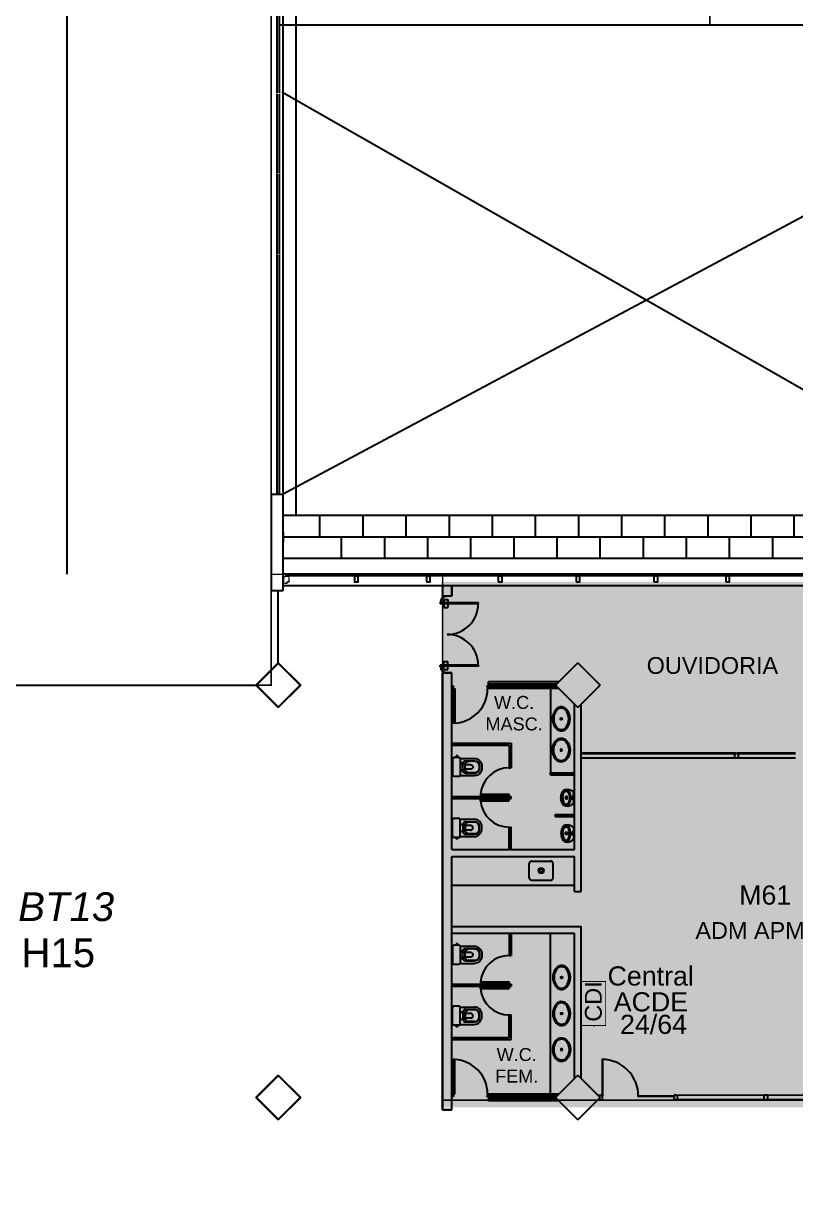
# Model space of a CAD drawing. Header units: metres. Extents: x -331 to 2982, y 362 to 2539.
# Drawn here: x 871.04 to 887.16, y 978.43 to 1002.84 of the extents above; entities that cross this region are included whole.
import ezdxf
from ezdxf.enums import TextEntityAlignment as Align

# ---------------------------------------------------------------- set-up
doc = ezdxf.new("R2010")
doc.units = ezdxf.units.M
doc.layers.get('0').update_dxf_attribs({"color": 251})
doc.layers.add('_salas', color=251, linetype='Continuous', plot=False)
doc.layers.add('Botoeira_antiga', color=74, linetype='Continuous', lineweight=30)
for name, color, linetype in [('CX', 251, 'Continuous'), ('DET. FUMAÇA', 1, 'Continuous'), ('Div', 251, 'Continuous'), ('Est', 251, 'Continuous'), ('Mob', 251, 'Continuous'), ('Pis', 251, 'Continuous')]:
    doc.layers.add(name, color=color, linetype=linetype)
doc.styles.add('ARIAL', font='arial.ttf')
doc.styles.add('DESTAQUE', font='arial.ttf', dxfattribs={"height": 0.4})
doc.styles.get("Standard").update_dxf_attribs({"font": 'arial.ttf', "height": 0.3})
doc.styles.add('X3G_ENTITY_142290AE', font='arial.ttf', dxfattribs={"height": 0.6})

# ---------------------------------------------------------------- blocks, each defined once
blk = doc.blocks.new('XR_BL2_AND_MON-REV15$0$VOG13')
at = {"layer": 'Mob'}
for p, q in [((-23, -8.8), (-21.5, -8.8)), ((-23, -12.2), (-23, -8.8)), ((-23, -12.2), (-21.5, -12.2)), ((-21.5, -12.2), (-21.5, -8.8)), ((-21.5, -9), (-20, -9)), ((-21.5, -12), (-20, -12)), ((-20, -15), (-20, -4)), ((-18, -17.4), (-18, -46.5)), ((-17.5, -1.5), (17.5, -1.5)), ((-17.5, -17.5), (17.5, -17.5)), ((18, -17.4), (18, -47.5)), ((20, -15), (20, -4)), ((-13, -28.6), (-13, -35.9)), ((-13, -35.9), (-13, -47.5)), ((-12.2, -47.6), (-12.2, -35.6)), ((-4.8, -39.2), (-4.8, -28.6)), ((-3.8, -26.7), (3.8, -26.7)), ((-3.8, -27.1), (3.8, -27.1)), ((4.8, -39.2), (4.8, -28.6)), ((12.2, -47.6), (12.2, -35.6)), ((13, -28.6), (13, -35.9)), ((13, -35.9), (13, -47.5)), ((-3.3, -56.6), (3.2, -56.6)), ((-3, -57.5), (3, -57.5)), ((-2, -62.5), (3, -62.5))]:
    blk.add_line(p, q, dxfattribs=at)
for centre in [(-7.5, -19.4), (7.5, -19.4)]:
    blk.add_circle(centre, 0.75, dxfattribs=at)
for centre, radius, start, end in [((-17.5, -4), 2.5, 90, 180), ((-17.5, -15), 2.5, 180, 270), ((-7.8, -28.7), 5.19, 109.3784, 179.5279), ((5.6, -107.1), 84.6, 93.7724, 100.2788), ((-5.6, -107.1), 84.6, 79.7212, 86.2276), ((7.8, -28.7), 5.19, 0.4721, 70.6216), ((17.5, -4), 2.5, 0, 90), ((17.5, -15), 2.5, 270, 0), ((-2, -46.5), 16, 180, 270), ((-3.8, -35.9), 9.2, 90, 180), ((-3, -47.5), 10, 180, 270), ((-3.8, -35.6), 8.5, 90, 180), ((-3.3, -47.6), 9, 180, 270), ((-0.9, -40.3), 12.4, 85.9075, 108.4979), ((0, -39.2), 4.8, 180, 0), ((0.9, -40.3), 12.4, 71.5021, 94.0925), ((3, -47.5), 10, 270, 0), ((3, -47.5), 15, 270, 0), ((3.2, -47.6), 9, 270, 0), ((3.8, -35.9), 9.2, 0, 90), ((3.8, -35.6), 8.5, 0, 90)]:
    blk.add_arc(centre, radius, start, end, dxfattribs=at)
blk = doc.blocks.new('XR_BL2_AND_MON-REV15$0$Cuba01_pl')
at = {"layer": 'Mob'}
for radius in [0.018, 0.013]:
    blk.add_circle((0, 0), radius, dxfattribs=at)
for centre, radius, start, end in [((-0.097, 0.001), 0.152, 174.4524, 224.3819), ((-0.091, -0.004), 0.159, 144.5232, 173.1767), ((-0.091, -0.004), 0.134, 144.8047, 173.0573), ((-0.097, 0.001), 0.127, 174.578, 224.0021), ((-0.071, -0.03), 0.191, 120.725, 141.4841), ((-0.071, -0.03), 0.166, 120.5755, 141.2533), ((-0.002, -0.124), 0.307, 89.5504, 122.7375), ((-0.002, -0.124), 0.282, 89.5504, 122.828), ((0.002, -0.124), 0.307, 57.2625, 90.4496), ((0.002, -0.124), 0.282, 57.172, 90.4496), ((0.071, -0.03), 0.166, 38.7467, 59.4245), ((0.071, -0.03), 0.191, 38.5159, 59.275), ((0.097, 0.001), 0.127, 315.9979, 5.422), ((0.091, -0.004), 0.134, 6.9427, 35.1953), ((0.097, 0.001), 0.152, 315.6181, 5.5476), ((0.091, -0.004), 0.159, 6.8233, 35.4768), ((-0.002, 0.123), 0.306, 228.3244, 270.4838), ((-0.002, 0.123), 0.281, 228.5041, 270.4838), ((0.002, 0.123), 0.281, 269.5162, 311.4959), ((0.002, 0.123), 0.306, 269.5162, 311.6756)]:
    blk.add_arc(centre, radius, start, end, dxfattribs=at)
blk = doc.blocks.new('XR_BL2_AND_MON-REV15$0$MIC01')
at = {"layer": 'Mob'}
for p, q in [((-10, 0), (10, 0)), ((-5.3, 0), (-4.5, -2.2)), ((5.3, 0), (4.5, -2.2)), ((-4.5, -2.2), (0, -2.2)), ((4.5, -2.2), (0, -2.2))]:
    blk.add_line(p, q, dxfattribs=at)
for points in [[(0, -7.1, 0.058109), (-7, -8, 0.07175), (-12.3, -10.1, 0.106494), (-16.3, -13.6, 0.158235), (-17.4, -17.1, 0.158235)], [(-17.4, -17.1, 0.158235), (-16.3, -20.6, 0.106494), (-12.3, -24.1, 0.07175), (-7, -26.2, 0.058109), (0, -27, 0.058109), (7, -26.2, 0.07175), (12.3, -24.1, 0.106494), (16.3, -20.6, 0.158235), (17.4, -17.1, 0.158235)], [(0, -23.1, -0.04416), (-5.4, -22.6, -0.058504), (-9.4, -21.4, -0.100522), (-12.6, -19.1, -0.041446), (-13.7, -17.2, -0.101301), (-14.1, -15.3, -0.003595), (-14.1, -15.1)], [(17.4, -17.1, 0.158235), (16.3, -13.6, 0.106494), (12.3, -10.1, 0.07175), (7, -8, 0.058109), (0, -7.1, 0.058109)], [(0, -23.1, 0.04416), (5.4, -22.6, 0.058504), (9.4, -21.4, 0.100522), (12.6, -19.1, 0.041446), (13.7, -17.2, 0.101301), (14.1, -15.3, 0.003595), (14.1, -15.1)]]:
    blk.add_lwpolyline(points, format="xyb", dxfattribs=at)
blk.add_lwpolyline([(0, -9, 0.056411), (-5.8, -9.7, 0.070161), (-10.3, -11.4, 0.106104), (-13.6, -14.3, 0.161988), (-14.5, -17.1, 0.161988), (-13.6, -19.9, 0.106104), (-10.3, -22.8, 0.070161), (-5.8, -24.5, 0.056411), (0, -25.1, 0.056411), (5.8, -24.5, 0.070161), (10.3, -22.8, 0.106104), (13.6, -19.9, 0.161988), (14.5, -17.1, 0.161988), (13.6, -14.3, 0.106104), (10.3, -11.4, 0.070161), (5.8, -9.7, 0.056411)], format="xyb", close=True, dxfattribs=at)
for centre, radius in [((-2, -14.6), 0.51), ((-2, -16.7), 0.51), ((0, -4.7), 1.76), ((0, -4.7), 0.844), ((0, -13.6), 0.51), ((0, -15.7), 0.51), ((0, -17.8), 0.51), ((2, -14.6), 0.51), ((2, -16.7), 0.51)]:
    blk.add_circle(centre, radius, dxfattribs=at)
for centre, start, end in [((-2.6, -13.5), 118.7979, 195.9069), ((2.6, -13.5), 344.0931, 61.2021)]:
    blk.add_arc(centre, 15.4, start, end, dxfattribs=at)
blk = doc.blocks.new('XR_BL2_AND_MON-REV15$0$A$C51097014')
at = {"layer": 'Mob'}
for p, q in [((0.05, 0.5), (0.35, 0.5)), ((0, 0.45), (0, 0.05)), ((0.4, 0.45), (0.4, 0.05)), ((0.05, 0), (0.35, 0))]:
    blk.add_line(p, q, dxfattribs=at)
for radius in [0.055, 0.035]:
    blk.add_circle((0.2, 0.25), radius, dxfattribs=at)
for centre, start, end in [((0.05, 0.45), 90, 180), ((0.35, 0.45), 0, 90), ((0.05, 0.05), 180, 270), ((0.35, 0.05), 270, 0)]:
    blk.add_arc(centre, 0.05, start, end, dxfattribs=at)
blk = doc.blocks.new('XR_BL2_AND_MON-REV15$0$A$C331768BC')
at = {"layer": 'CX'}
for p, q in [((0, 71), (102, 71)), ((0, 0), (0, 71)), ((102, 71), (102, 0)), ((102, 0), (0, 0))]:
    blk.add_line(p, q, dxfattribs=at)
blk = doc.blocks.new('XR_BL2_AND_MON-REV15$0$P_M')
at = {"layer": 'Est'}
blk.add_lwpolyline([(0.46, -0.431), (0.453, -0.424), (0.46, -0.417), (0.007, 0.035), (0, 0.028), (-0.007, 0.035), (-0.46, -0.417), (-0.453, -0.424), (-0.46, -0.431), (-0.007, -0.884), (0, -0.877), (0.007, -0.884)], close=True, dxfattribs=at)
blk = doc.blocks.new('cx100')
at = {"layer": 'CX'}
blk.add_lwpolyline([(2419.862, 1925.253), (2419.942, 1925.253), (2419.942, 1925.373), (2419.862, 1925.373)], close=True, dxfattribs=at)

msp = doc.modelspace()

# ---------------------------------------------------------------- hatches: boundary and pattern name
at = {"layer": '_salas', "transparency": 33554559}
h = msp.add_hatch(color=256, dxfattribs=at)
h.dxf.hatch_style = 1
h.paths.add_polyline_path([(895.216, 991.197), (879.76, 991.197), (879.76, 980.224), (895.216, 980.224)])

# ---------------------------------------------------------------- linework, layer by layer
at = {"lineweight": 0}
msp.add_lwpolyline([(924.793, 803.353), (923.977, 997.797, 0.414222), (918.991, 1002.798, 0.000679), (885.373, 1002.81), (885.373, 1011.002), (885.373, 1011.602), (886.346, 1011.602, 0.742789), (887.202, 1015.306), (883.812, 1016.616), (861.104, 1023.517), (822.286, 1041.497), (810.536, 1047.218), (766.937, 1070.37), (744.433, 1083.333), (742.89, 1084.221), (740.77, 1085.453, 0.577621), (738.214, 1083.99), (738.288, 1030.283), (738.258, 981.963), (738.478, 955.361), (738.53, 946.811), (739.233, 850.325)], format="xyb", dxfattribs=at)
msp.add_lwpolyline([(840.143, 1006.308), (840.143, 996.782), (870.048, 996.782), (870.048, 989.032), (876.213, 989.032), (876.213, 991.347), (879.793, 991.347)], dxfattribs=at)
for points in [[(870.088, 1004.699), (876.213, 1004.699), (876.213, 989.032), (870.088, 989.032)], [(895.248, 991.347), (879.793, 991.347), (879.793, 980.374), (895.248, 980.374)], [(876.816, 989.032), (876.363, 989.485), (875.91, 989.032), (876.363, 988.58)], [(876.816, 980.432), (876.363, 980.885), (875.91, 980.432), (876.363, 979.98)]]:
    msp.add_lwpolyline(points, close=True, dxfattribs=at)
at = {"layer": 'DET. FUMAÇA', "color": 144, "linetype": 'Continuous', "lineweight": 0}
msp.add_line((882.957, 981.913), (882.957, 981.933), dxfattribs=at)
at = {"layer": 'Div', "lineweight": 0}
for p, q in [((879.983, 987.821), (881.223, 987.821)), ((879.983, 987.781), (881.183, 987.781)), ((881.183, 987.781), (881.183, 987.311)), ((881.223, 987.821), (881.223, 987.311)), ((882.043, 987.205), (882.543, 987.205)), ((882.043, 987.165), (882.043, 987.205)), ((882.043, 987.165), (882.543, 987.165)), ((879.983, 986.711), (881.223, 986.711)), ((879.983, 986.671), (881.223, 986.671)), ((881.223, 986.671), (881.223, 986.711)), ((882.143, 986.297), (882.143, 986.327)), ((882.143, 986.327), (882.543, 986.327)), ((882.543, 986.327), (882.143, 986.327)), ((882.543, 986.297), (882.143, 986.297)), ((882.143, 986.297), (882.543, 986.297)), ((881.183, 985.602), (881.183, 986.071)), ((881.183, 986.071), (881.223, 986.071)), ((881.223, 985.602), (881.223, 986.071))]:
    msp.add_line(p, q, dxfattribs=at)
at = {"layer": 'Div', "color": 152, "linetype": 'Continuous', "lineweight": 0, "const_width": 0.0168}
msp.add_lwpolyline([(882.683, 981.933), (882.683, 982.851), (883.195, 982.851), (883.195, 981.933)], close=True, dxfattribs=at)
at = {"layer": 'Pis'}
for p, q in [((871.957, 991.347), (871.957, 1012.608)), ((876.729, 1009.915), (876.729, 992.582)), ((876.338, 1001.391), (876.338, 1004.699)), ((876.388, 1001.391), (876.388, 1004.699)), ((876.463, 993.052), (876.463, 1004.699)), ((876.338, 999.713), (876.338, 1001.375)), ((876.388, 999.713), (876.388, 1001.375)), ((876.438, 1001.411), (891.774, 992.661)), ((876.438, 993.011), (891.796, 1001.21)), ((876.338, 998.035), (876.338, 999.697)), ((876.388, 998.035), (876.388, 999.697)), ((876.338, 993.028), (876.338, 998.019)), ((876.388, 993.028), (876.388, 998.019)), ((876.213, 993.012), (876.213, 991.007)), ((876.463, 993.012), (876.213, 993.012)), ((876.388, 993.028), (876.338, 993.028)), ((876.463, 993.012), (876.414, 993.012)), ((876.463, 991.007), (876.463, 993.012)), ((876.463, 992.582), (896.108, 992.582)), ((876.463, 991.682), (876.463, 992.582)), ((877.233, 992.132), (877.233, 992.582)), ((878.133, 992.132), (878.133, 992.582)), ((879.033, 992.132), (879.033, 992.582)), ((879.933, 992.132), (879.933, 992.582)), ((880.833, 992.132), (880.833, 992.582)), ((881.733, 992.132), (881.733, 992.582)), ((882.633, 992.132), (882.633, 992.582)), ((883.533, 992.132), (883.533, 992.582)), ((884.433, 992.132), (884.433, 992.582)), ((885.333, 992.132), (885.333, 992.582)), ((886.233, 992.132), (886.233, 992.582)), ((887.133, 992.132), (887.133, 992.582)), ((876.463, 992.217), (876.463, 992.027)), ((876.463, 992.132), (896.013, 992.132)), ((876.463, 992.132), (896.108, 992.132)), ((876.858, 992.132), (895.958, 992.132)), ((877.203, 992.132), (895.958, 992.132)), ((877.258, 992.132), (896.013, 992.132)), ((877.683, 991.682), (877.683, 992.132)), ((878.583, 991.682), (878.583, 992.132)), ((879.483, 991.682), (879.483, 992.132)), ((880.383, 991.682), (880.383, 992.132)), ((881.283, 991.682), (881.283, 992.132)), ((882.183, 991.682), (882.183, 992.132)), ((883.083, 991.682), (883.083, 992.132)), ((883.983, 991.682), (883.983, 992.132)), ((884.883, 991.682), (884.883, 992.132)), ((885.783, 991.682), (885.783, 992.132)), ((886.683, 991.682), (886.683, 992.132)), ((876.463, 991.682), (895.658, 991.682)), ((876.988, 991.682), (895.638, 991.682)), ((877.333, 991.682), (895.638, 991.682)), ((877.388, 991.682), (895.638, 991.682)), ((895.248, 991.347), (876.463, 991.347)), ((876.503, 991.322), (895.201, 991.322)), ((895.201, 991.312), (876.503, 991.312)), ((895.008, 991.107), (876.463, 991.107)), ((879.793, 991.107), (879.793, 990.891)), ((879.793, 991.107), (879.793, 990.891)), ((879.983, 991.107), (879.793, 991.107)), ((879.983, 991.107), (879.983, 990.891)), ((879.983, 990.891), (879.983, 991.107)), ((876.213, 991.007), (876.463, 991.007)), ((876.363, 989.485), (876.363, 991.007)), ((879.983, 990.891), (879.793, 990.891)), ((879.821, 990.822), (879.903, 990.822)), ((879.821, 990.822), (879.821, 990.656)), ((879.903, 990.822), (879.903, 990.656)), ((880.538, 990.751), (879.738, 990.751)), ((879.738, 990.751), (879.738, 990.731)), ((880.538, 990.731), (879.738, 990.731)), ((879.821, 990.656), (879.903, 990.656)), ((880.538, 990.731), (880.538, 990.751)), ((879.738, 989.431), (879.738, 989.451)), ((880.538, 989.451), (879.738, 989.451)), ((880.538, 989.431), (879.738, 989.431)), ((879.821, 989.525), (879.903, 989.525)), ((879.821, 989.359), (879.821, 989.525)), ((879.821, 989.359), (879.903, 989.359)), ((879.903, 989.359), (879.903, 989.525)), ((880.538, 989.451), (880.538, 989.431)), ((879.793, 989.291), (879.983, 989.291)), ((879.793, 980.174), (879.793, 989.291)), ((879.793, 989.291), (879.793, 980.174)), ((879.983, 989.291), (879.793, 989.291)), ((879.983, 985.602), (879.983, 989.291)), ((879.983, 985.602), (879.983, 989.291)), ((882.216, 989.102), (880.753, 989.102)), ((880.753, 988.962), (880.753, 989.102)), ((870.566, 989.032), (875.91, 989.032)), ((880.011, 988.962), (880.011, 988.243)), ((880.011, 988.962), (880.046, 988.962)), ((880.046, 988.962), (880.046, 988.243)), ((882.171, 989.057), (880.753, 989.057)), ((882.16, 989.032), (880.753, 989.032)), ((882.171, 989.007), (880.753, 989.007)), ((882.216, 988.962), (880.753, 988.962)), ((882.043, 988.962), (882.043, 987.205)), ((882.543, 985.602), (882.543, 988.636)), ((882.683, 984.726), (882.683, 988.636)), ((880.046, 988.243), (880.011, 988.243)), ((879.983, 987.821), (881.223, 987.821)), ((879.983, 987.781), (881.183, 987.781)), ((881.183, 987.781), (881.183, 987.311)), ((881.223, 987.821), (881.223, 987.311)), ((885.912, 987.513), (882.681, 987.513)), ((882.682, 987.606), (885.912, 987.606)), ((882.682, 987.519), (885.912, 987.519)), ((885.912, 987.612), (882.684, 987.612)), ((887.16, 987.612), (885.942, 987.612)), ((885.942, 987.606), (887.16, 987.606)), ((885.942, 987.519), (887.16, 987.519)), ((887.16, 987.513), (885.942, 987.513)), ((881.183, 987.311), (881.223, 987.311)), ((882.043, 987.205), (882.543, 987.205)), ((882.043, 987.165), (882.043, 987.205)), ((882.043, 987.165), (882.543, 987.165)), ((879.983, 986.711), (881.223, 986.711)), ((879.983, 986.671), (881.223, 986.671)), ((880.585, 986.761), (881.183, 986.761)), ((880.585, 986.761), (880.585, 986.741)), ((880.585, 986.741), (881.183, 986.741)), ((881.183, 986.621), (881.183, 986.761)), ((881.223, 986.671), (881.223, 986.711)), ((880.585, 986.641), (881.183, 986.641)), ((880.585, 986.621), (880.585, 986.641)), ((880.585, 986.621), (881.183, 986.621)), ((882.143, 986.297), (882.143, 986.327)), ((882.143, 986.327), (882.543, 986.327)), ((882.543, 986.327), (882.143, 986.327)), ((882.543, 986.297), (882.143, 986.297)), ((882.143, 986.297), (882.543, 986.297)), ((881.183, 985.602), (881.183, 986.071)), ((881.183, 986.071), (881.223, 986.071)), ((881.223, 985.602), (881.223, 986.071)), ((879.983, 985.602), (882.543, 985.602)), ((879.983, 980.174), (879.983, 985.462)), ((879.983, 985.462), (882.543, 985.462)), ((879.983, 980.174), (879.983, 985.462)), ((882.543, 984.726), (882.543, 985.462)), ((879.983, 984.862), (882.543, 984.862)), ((882.543, 984.726), (882.683, 984.726)), ((879.983, 984.002), (882.683, 984.002)), ((882.683, 980.829), (882.683, 984.002)), ((879.983, 983.862), (882.543, 983.862)), ((881.183, 983.862), (881.183, 983.393)), ((881.223, 983.862), (881.223, 983.393)), ((882.043, 980.502), (882.043, 983.862)), ((882.543, 980.829), (882.543, 983.862)), ((881.183, 983.393), (881.223, 983.393)), ((879.983, 982.793), (881.223, 982.793)), ((879.983, 982.753), (881.223, 982.753)), ((880.585, 982.843), (881.183, 982.843)), ((880.585, 982.843), (880.585, 982.823)), ((880.585, 982.823), (881.183, 982.823)), ((881.183, 982.843), (881.183, 982.703)), ((881.223, 982.793), (881.223, 982.753)), ((880.585, 982.723), (881.183, 982.723)), ((880.585, 982.703), (880.585, 982.723)), ((880.585, 982.703), (881.183, 982.703)), ((881.183, 981.683), (881.183, 982.153)), ((881.183, 982.153), (881.223, 982.153)), ((881.223, 981.643), (881.223, 982.153)), ((879.983, 981.683), (881.183, 981.683)), ((879.983, 981.643), (881.223, 981.643)), ((880.011, 980.502), (880.011, 981.221)), ((880.046, 981.221), (880.011, 981.221)), ((880.046, 980.502), (880.046, 981.221)), ((880.011, 980.502), (880.046, 980.502)), ((882.216, 980.502), (880.753, 980.502)), ((880.753, 980.502), (880.753, 980.362)), ((882.171, 980.457), (880.753, 980.457)), ((882.16, 980.432), (880.753, 980.432)), ((882.171, 980.407), (880.753, 980.407)), ((882.216, 980.362), (880.753, 980.362)), ((879.983, 980.174), (879.793, 980.174)), ((879.793, 980.174), (879.983, 980.174))]:
    msp.add_line(p, q, dxfattribs=at)
at = {"layer": 'Pis', "extrusion": (7.63458e-06, -1.17006e-05, -1)}
for p, q in [((876.388, 1002.81), (876.463, 1002.81)), ((876.388, 1002.81), (876.463, 1002.81)), ((876.463, 1002.81), (917.072, 1002.81))]:
    msp.add_line(p, q, dxfattribs=at)
at = {"layer": 'Pis', "const_width": 0.03}
for points in [[(924.793, 803.353), (923.977, 997.797, 0.414222), (918.991, 1002.798, 0.000679), (885.373, 1002.81), (885.373, 1011.002), (885.373, 1011.602), (886.346, 1011.602, 0.742789), (887.202, 1015.306), (883.812, 1016.616), (861.104, 1023.517), (822.286, 1041.497), (810.536, 1047.218), (766.937, 1070.37), (744.433, 1083.333), (742.89, 1084.221), (740.77, 1085.453, 0.577621), (738.214, 1083.99), (738.288, 1030.283), (738.258, 981.963), (738.478, 955.361), (738.53, 946.811), (739.233, 850.325)], [(883.03, 980.482), (883.077, 980.482), (883.077, 980.467), (883.093, 980.467), (883.093, 980.477, -0.414214), (883.098, 980.482), (883.111, 980.482, -0.414214), (883.113, 980.48), (883.113, 980.469), (883.112, 980.469), (883.112, 980.468), (883.114, 980.468), (883.114, 980.468), (883.114, 980.469), (883.114, 980.469), (883.113, 980.481, 0.294496), (883.112, 980.483, -3.099483), (883.119, 980.484), (883.119, 980.482), (883.118, 980.482), (883.118, 980.452), (883.115, 980.452), (883.115, 980.466), (883.115, 980.465), (883.115, 980.453), (883.112, 980.453), (883.112, 980.453), (883.113, 980.453), (883.113, 980.441), (883.121, 980.441), (883.119, 980.439), (883.125, 980.439), (883.124, 980.441), (883.131, 980.441, -0.414214), (883.133, 980.439), (883.133, 980.399, -0.414214), (883.117, 980.382), (883.098, 980.382, -0.422579), (883.093, 980.387), (883.093, 980.397), (883.077, 980.397), (883.077, 980.382), (883.03, 980.382)]]:
    msp.add_lwpolyline(points, format="xyb", dxfattribs=at)
msp.add_lwpolyline([(840.143, 1006.308), (840.143, 996.782), (870.048, 996.782), (870.048, 989.032), (876.213, 989.032), (876.213, 991.347), (879.793, 991.347)], dxfattribs=at)
for points in [[(870.088, 1004.699), (876.213, 1004.699), (876.213, 989.032), (870.088, 989.032)], [(877.953, 991.19), (878.033, 991.19), (878.033, 991.31), (877.953, 991.31)], [(895.248, 991.347), (879.793, 991.347), (879.793, 980.374), (895.248, 980.374)], [(876.816, 989.032), (876.363, 989.485), (875.91, 989.032), (876.363, 988.58)], [(883.141, 981.226), (883.141, 980.47), (883.121, 980.47), (883.121, 981.226)], [(876.816, 980.432), (876.363, 980.885), (875.91, 980.432), (876.363, 979.98)], [(883.876, 980.45), (884.631, 980.45), (884.631, 980.47), (883.876, 980.47)], [(886.522, 980.476), (886.522, 980.482), (884.673, 980.482), (884.673, 980.476)], [(886.522, 980.389), (886.522, 980.383), (884.673, 980.383), (884.673, 980.389)], [(886.552, 980.476), (886.552, 980.482), (888.373, 980.482), (888.373, 980.476)], [(886.552, 980.389), (886.552, 980.383), (888.373, 980.383), (888.373, 980.389)]]:
    msp.add_lwpolyline(points, close=True, dxfattribs=at)
for points in [[(876.503, 991.302), (876.503, 991.311, 0.491433), (876.508, 991.31, -0.311805), (876.509, 991.31), (876.511, 991.31, -1), (876.511, 991.309), (876.51, 991.309), (876.51, 991.308), (876.515, 991.308), (876.515, 991.309), (876.515, 991.309, -1), (876.515, 991.31), (876.543, 991.31), (876.543, 991.306), (876.553, 991.306), (876.553, 991.31), (876.578, 991.31), (876.578, 991.313), (876.581, 991.31), (876.582, 991.31, -1), (876.582, 991.309), (876.581, 991.309), (876.581, 991.308), (876.586, 991.308), (876.586, 991.309), (876.586, 991.309, -1), (876.586, 991.31), (876.586, 991.31), (876.588, 991.31, -0.414214), (876.588, 991.31), (876.588, 991.19), (876.553, 991.19), (876.547, 991.19, -0.414214), (876.548, 991.19), (876.548, 991.162, -0.414214), (876.547, 991.162), (876.503, 991.162, -0.414214), (876.503, 991.162), (876.503, 991.161), (876.473, 991.161), (876.473, 991.302)], [(880.021, 989.015, -0.414214), (880.023, 989.014), (880.023, 989.002, -0.414214), (880.021, 989), (880.009, 989, 0.414214), (880.008, 988.999), (880.008, 988.964, -0.414214), (880.006, 988.962), (879.99, 988.962, -0.414214), (879.988, 988.964), (879.988, 988.97), (879.989, 988.97), (879.989, 988.964, 0.414214), (879.99, 988.963), (880.006, 988.963, 0.414214), (880.007, 988.964), (880.007, 988.999, -0.414214), (880.009, 989.001), (880.021, 989.001, 0.414214), (880.022, 989.002), (880.022, 989.014, 0.414214), (880.021, 989.014), (879.99, 989.014, 0.414214), (879.989, 989.014), (879.989, 989.007), (879.988, 989.007), (879.988, 989.014, -0.414214), (879.99, 989.015)], [(880.715, 989.015, 0.414214), (880.713, 989.014), (880.713, 989.002, 0.414214), (880.715, 989), (880.727, 989, -0.414214), (880.728, 988.999), (880.728, 988.964, 0.414214), (880.73, 988.962), (880.746, 988.962, 0.414214), (880.748, 988.964), (880.748, 988.97), (880.747, 988.97), (880.747, 988.964, -0.414214), (880.746, 988.963), (880.73, 988.963, -0.414214), (880.729, 988.964), (880.729, 988.999, 0.414214), (880.727, 989.001), (880.715, 989.001, -0.414214), (880.714, 989.002), (880.714, 989.014, -0.414214), (880.715, 989.014), (880.746, 989.014, -0.414214), (880.747, 989.014), (880.747, 989.007), (880.748, 989.007), (880.748, 989.014, 0.414214), (880.746, 989.015)], [(880.021, 980.449, 0.414214), (880.023, 980.451), (880.023, 980.463, 0.414214), (880.021, 980.464), (880.009, 980.464, -0.414214), (880.008, 980.465), (880.008, 980.501, 0.414214), (880.006, 980.502), (879.99, 980.502, 0.414214), (879.988, 980.501), (879.988, 980.494), (879.989, 980.494), (879.989, 980.501, -0.414214), (879.99, 980.501), (880.006, 980.501, -0.414214), (880.007, 980.501), (880.007, 980.465, 0.414214), (880.009, 980.463), (880.021, 980.463, -0.414214), (880.022, 980.463), (880.022, 980.451, -0.414214), (880.021, 980.45), (879.99, 980.45, -0.414214), (879.989, 980.451), (879.989, 980.457), (879.988, 980.457), (879.988, 980.451, 0.414214), (879.99, 980.449)], [(880.715, 980.449, -0.414214), (880.713, 980.451), (880.713, 980.463, -0.414214), (880.715, 980.464), (880.727, 980.464, 0.414214), (880.728, 980.465), (880.728, 980.501, -0.414214), (880.73, 980.502), (880.746, 980.502, -0.414214), (880.748, 980.501), (880.748, 980.494), (880.747, 980.494), (880.747, 980.501, 0.414214), (880.746, 980.501), (880.73, 980.501, 0.414214), (880.729, 980.501), (880.729, 980.465, -0.414214), (880.727, 980.463), (880.715, 980.463, 0.414214), (880.714, 980.463), (880.714, 980.451, 0.414214), (880.715, 980.45), (880.746, 980.45, 0.414214), (880.747, 980.451), (880.747, 980.457), (880.748, 980.457), (880.748, 980.451, -0.414214), (880.746, 980.449)], [(884.658, 980.397), (884.658, 980.387, -0.422579), (884.653, 980.382), (884.635, 980.382, -0.414214), (884.618, 980.399), (884.618, 980.439, -0.414214), (884.62, 980.441), (884.628, 980.441), (884.626, 980.439), (884.632, 980.439), (884.631, 980.441), (884.638, 980.441), (884.638, 980.453), (884.636, 980.453), (884.636, 980.452), (884.633, 980.452), (884.634, 980.482), (884.632, 980.482), (884.632, 980.484, -3.099483), (884.639, 980.483, 0.14436), (884.638, 980.482), (884.64, 980.482), (884.653, 980.482, -0.414214), (884.658, 980.477), (884.658, 980.467), (884.663, 980.467), (884.663, 980.483), (884.694, 980.483), (884.694, 980.381), (884.663, 980.381), (884.663, 980.397), (884.658, 980.397)]]:
    msp.add_lwpolyline(points, format="xyb", close=True, dxfattribs=at)
at = {"layer": 'Pis'}
for centre, radius, start, end in [((879.888, 990.741), 0.15, 90, 176.1774), ((879.888, 990.741), 0.65, 270, 359.1185), ((879.888, 989.441), 0.65, 0.8815, 90), ((879.888, 989.441), 0.15, 183.8226, 270), ((880.011, 988.962), 0.72, 272.7863, 0), ((881.183, 986.711), 0.6, 90, 175.2198), ((881.183, 986.671), 0.6, 184.7802, 270), ((881.183, 982.793), 0.6, 90, 175.2198), ((881.183, 982.753), 0.6, 184.7802, 270), ((880.011, 980.502), 0.72, 0, 87.2137), ((883.121, 980.47), 0.755, 358.6012, 90)]:
    msp.add_arc(centre, radius, start, end, dxfattribs=at)

# ---------------------------------------------------------------- block references
for p in [(-1541.909, -934.062), (-1540.409, -934.062), (-1538.909, -934.062), (-1537.284, -934.062), (-1535.659, -934.062), (-1534.159, -934.062)]:
    msp.add_blockref('cx100', p, dxfattribs=at)
at = {"layer": 'Pis', "rotation": 90}
for name, p in [('XR_BL2_AND_MON-REV15$0$P_M', (875.939, 989.032)), ('XR_BL2_AND_MON-REV15$0$P_M', (882.189, 989.032)), ('XR_BL2_AND_MON-REV15$0$Cuba01_pl', (882.269, 988.331)), ('XR_BL2_AND_MON-REV15$0$A$C51097014', (882.1, 984.964)), ('XR_BL2_AND_MON-REV15$0$Cuba01_pl', (882.276, 982.935)), ('XR_BL2_AND_MON-REV15$0$Cuba01_pl', (882.276, 982.182)), ('XR_BL2_AND_MON-REV15$0$P_M', (875.939, 980.432)), ('XR_BL2_AND_MON-REV15$0$P_M', (882.189, 980.432))]:
    msp.add_blockref(name, p, dxfattribs=at)
at = {"layer": 'Pis', "xscale": -1, "rotation": 90}
for p in [(882.269, 987.679), (882.276, 981.43)]:
    msp.add_blockref('XR_BL2_AND_MON-REV15$0$Cuba01_pl', p, dxfattribs=at)
at = {"layer": 'Pis', "extrusion": (0, 0, -1), "yscale": 0.01000000000021828, "rotation": 270}
for p, xscale, zscale in [((-879.986, 987.327), 0.01000000000021828, -0.009999999999990905), ((-879.986, 986.055), -0.01000000000021828, -0.01000000000021828), ((-879.986, 983.409), 0.01000000000021828, -0.009999999999990905), ((-879.986, 982.137), -0.01000000000021828, -0.01000000000021828)]:
    msp.add_blockref('XR_BL2_AND_MON-REV15$0$VOG13', p, dxfattribs=dict(at, xscale=xscale, zscale=zscale))
at = {"layer": 'Pis'}
for name, p, xscale, yscale, zscale, rotation in [('XR_BL2_AND_MON-REV15$0$A$C331768BC', (885.891, 987.614), 0.0009999999999763531, 0.0009999999999763531, 0.0009999999999763531, 270), ('XR_BL2_AND_MON-REV15$0$MIC01', (882.533, 986.685), -0.01000000000021828, 0.009999999999763531, 0.009999999999990905, 270), ('XR_BL2_AND_MON-REV15$0$MIC01', (882.533, 985.94), 0.01000000000021828, 0.01000000000021828, 0.01000000000021828, 270), ('XR_BL2_AND_MON-REV15$0$A$C331768BC', (886.573, 980.381), 0.0009999999999763531, 0.0009999999999763531, 0.0009999999999763531, 90)]:
    msp.add_blockref(name, p, dxfattribs=dict(at, xscale=xscale, yscale=yscale, zscale=zscale, rotation=rotation))

# ---------------------------------------------------------------- texts
at = {"layer": 'Botoeira_antiga', "color": 32, "linetype": 'Continuous', "lineweight": 0, "true_color": 0xcd6928, "insert": (870.934, 984.712), "char_height": 0.6, "width": 13.3188, "attachment_point": 1}
msp.add_mtext('{\\fArial|b0|i1|c0|p34;BT13}', dxfattribs=at)
at = {"layer": 'Botoeira_antiga', "linetype": 'Continuous', "lineweight": 0, "char_height": 0.4, "attachment_point": 1}
for s, insert in [('Central ', (883.235, 983.167)), ('ACDE', (883.364, 982.627)), ('24/64 ', (883.495, 982.157))]:
    msp.add_mtext_dynamic_manual_height_columns(s, width=13.3188, gutter_width=2.5, heights=[0], dxfattribs=dict(at, insert=insert))
at = {"layer": 'Botoeira_antiga', "linetype": 'Continuous', "lineweight": 0, "insert": (882.762, 982.011), "char_height": 0.3511, "attachment_point": 1, "rotation": 90}
msp.add_mtext_dynamic_manual_height_columns('CDI', width=1.97864, gutter_width=1.755, heights=[0], dxfattribs=at)
at = {"layer": 'Div', "color": 96, "linetype": 'Continuous', "lineweight": 0, "true_color": 0x008000, "insert": (871.002, 983.75), "char_height": 0.6, "width": 13.3188, "attachment_point": 1, "style": 'X3G_ENTITY_142290AE'}
msp.add_mtext('H15', dxfattribs=at)
at = {"layer": 'Pis', "style": 'ARIAL'}
for s, p in [('OUVIDORIA', (884.052, 989.27)), ('ADM APMAL', (885.069, 983.74))]:
    msp.add_text(s, height=0.35, dxfattribs=at).set_placement(p)
at = {"layer": 'Pis', "style": 'DESTAQUE'}
msp.add_text('M61', height=0.4, dxfattribs=at).set_placement((886.526, 984.455), align=Align.CENTER)
at = {"layer": 'Pis', "char_height": 0.27, "width": 2.2626, "attachment_point": 8, "style": 'ARIAL'}
for s, insert in [('W.C.\\PMASC.', (881.285, 988.086)), ('W.C.\\PFEM.', (881.339, 980.742))]:
    msp.add_mtext(s, dxfattribs=dict(at, insert=insert))

doc.saveas('drawing.dxf')
